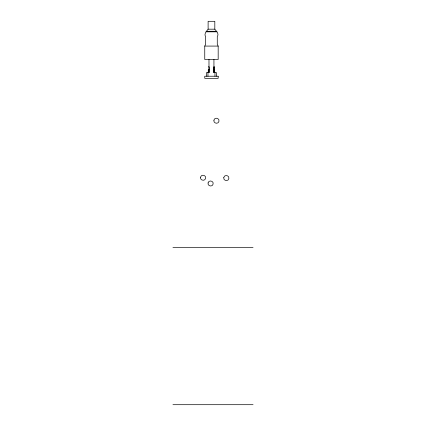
<?xml version="1.0" encoding="UTF-8"?>
<svg xmlns="http://www.w3.org/2000/svg" width="426" height="426" viewBox="0 0 426 426"><rect width="100%" height="100%" fill="white"/><g stroke="black" fill="none" stroke-linecap="round" stroke-linejoin="round"><path stroke-width="0.64" d="M204.757 46.077L205.657 44.224L205.657 36.705L204.986 35.086A6.587 6.587 0 0 1 206.03 31.828L208.112 29.181L208.112 21.3L214.816 21.3L214.816 29.181L216.946 31.828A5.059 5.059 0 0 1 217.942 35.086L217.271 36.705L217.271 44.224L218.171 46.077L218.171 59.491L204.757 59.491L204.757 46.077L218.171 46.077M208.112 29.181L214.816 29.181M206.434 31.268L216.493 31.268M206.03 31.828L216.946 31.828M208.266 66.871L209.203 66.871L209.203 72.58L206.514 72.58L206.514 76.222M209.203 69.779L208.266 69.779L208.266 72.58M213.724 69.779L214.656 69.779M172.94 247.607L253.06 247.607M172.94 404.7L253.06 404.7M216.413 76.222L216.413 72.58L213.724 72.58L213.724 66.871L214.656 66.871L214.656 72.58M214.965 72.58L214.965 76.222M214.55 69.779L214.55 72.58M214.23 69.779L214.23 72.58M213.937 59.491L213.937 72.58M208.985 59.491L208.985 72.58M208.697 69.779L208.697 72.58M208.378 69.779L208.378 72.58M207.963 72.58L207.963 76.222M200.555 177.195C199.714 180.422 205.034 181.588 205.62 178.308C206.461 175.081 201.141 173.915 200.555 177.195M213.916 120.169C213.075 123.396 218.394 124.568 218.98 121.282C219.821 118.061 214.502 116.889 213.916 120.169M208.064 182.935C207.217 186.157 212.537 187.328 213.122 184.048C213.969 180.821 208.649 179.65 208.064 182.935M223.788 177.493C222.947 180.72 228.267 181.886 228.853 178.606C229.694 175.379 224.374 174.213 223.788 177.493M218.171 76.222L204.757 76.222L204.757 78.336L218.171 78.336L218.171 76.222"/></g></svg>
